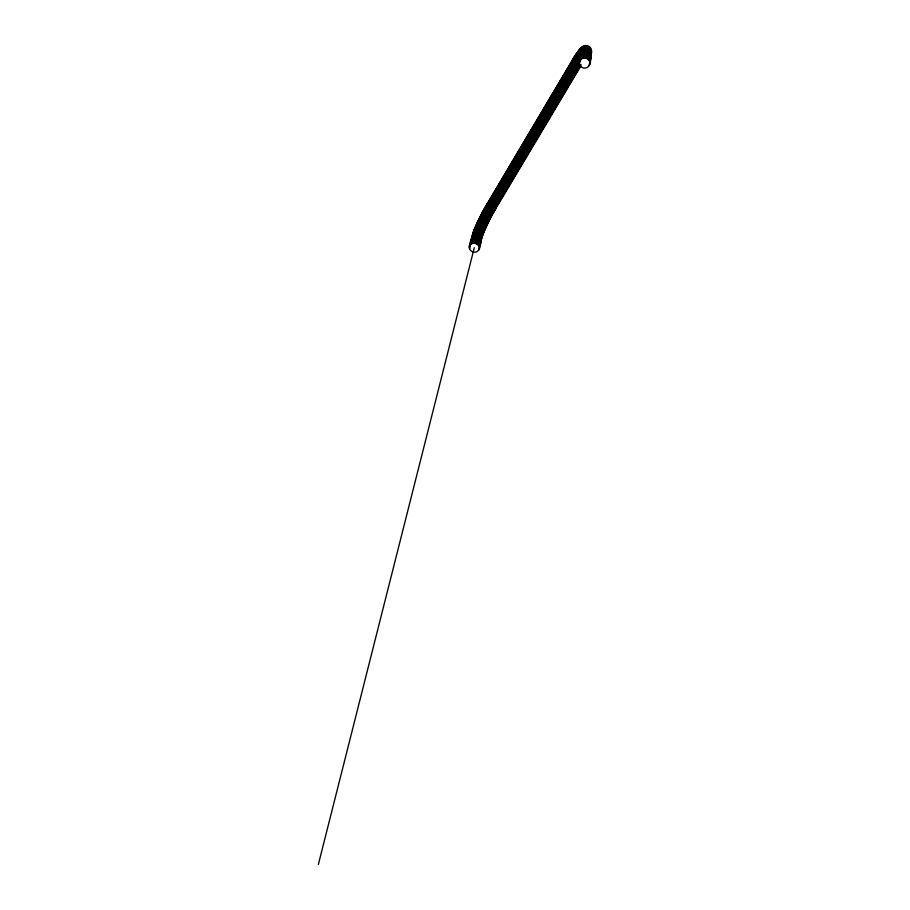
<?xml version="1.0" encoding="UTF-8"?>
<svg xmlns="http://www.w3.org/2000/svg" width="910" height="910" viewBox="0 0 910 910"><rect width="100%" height="100%" fill="white"/><g stroke="black" fill="none" stroke-linecap="round" stroke-linejoin="round"><path stroke-width="1.36" d="M580.591 66.328L494.335 211.029A24.706 2.889 -62.2 0 0 482.38 236.293C480.093 241.23 481.686 253.503 473.189 252.138C465.067 249.26 472.188 239.114 472.768 233.677A27.334 3.049 -62.2 0 1 486.031 205.774L487.669 202.953M479.195 248.999C480.594 243.266 470.891 240.786 469.389 246.508M590.965 52.063A25.298 3.037 -61.5 0 1 591.466 52.791C590.772 57.899 591.511 69.467 583.208 67.954C575.541 65.361 581.342 55.51 581.228 50.278A22.557 2.582 -61.6 0 0 572.993 59.605M589.76 64.348L591.648 51.438A26.583 3.174 -61.6 0 0 591.113 50.676M589.93 63.029L591.455 50.084A27.698 3.299 -61.6 0 0 590.294 49.527M589.225 65.577L590.67 56.272M589.737 61.698L589.191 60.458L590.92 48.833A28.54 3.378 -61.6 0 0 590.362 48.025M589.191 60.458L588.326 59.4L590.078 47.764A29.074 3.424 -61.6 0 0 589.509 46.945M588.326 59.4L587.2 58.581L588.975 46.956A29.268 3.424 -61.6 0 0 587.769 46.376M587.2 58.581L585.904 58.069L587.701 46.456A29.086 3.39 -61.6 0 0 586.495 45.887M579.351 61.675L581.831 58.57L584.504 57.887L586.324 46.308A28.551 3.31 -61.6 0 0 585.153 45.75M583.117 58.058L584.959 46.501A27.709 3.185 -61.6 0 0 582.013 47.661M581.831 58.57L583.685 47.058A26.606 3.049 -61.6 0 0 578.453 51.244M580.716 59.389L582.582 47.911A25.321 2.901 -61.6 0 0 573.334 58.399L487.407 203.362A26.026 2.901 -62.2 0 0 472.722 234.28L469.276 247.679M579.192 63.006L581.058 51.631A21.26 2.434 -61.6 0 0 573.289 60.413L486.315 207.161A23.501 2.628 -62.2 0 0 474.895 231.197L471.608 243.755M579.875 60.447L581.672 49.879A23.933 2.741 -61.6 0 0 571.537 61.368M579.386 64.326L580.057 60.367M580.5 57.728L580.955 55.078M479.092 246.633L482.254 234.086A22.443 2.605 -62.2 0 1 493.129 211.12L580.296 64.815M478.728 250.091L482.482 235.201A23.489 2.741 -62.2 0 1 493.857 211.165L496.087 207.412M478.546 245.518L481.697 233.04A21.647 2.502 -62.2 0 1 492.196 210.881L579.26 64.667M476.635 243.823L479.809 231.402A20.976 2.4 -62.2 0 1 489.989 209.926L576.906 63.734A18.587 2.173 -61.6 0 1 580.068 58.968M477.704 244.562L480.867 232.118A21.135 2.434 -62.2 0 1 491.127 210.483L578.1 64.303A18.769 2.207 -61.6 0 1 580.307 60.902M318.352 864.5L474.292 247.748M475.407 243.357L478.592 230.924A21.146 2.4 -62.2 0 1 488.863 209.277L575.746 63.017A18.769 2.184 -61.6 0 1 581.331 55.328M474.099 243.175L477.318 230.731A21.647 2.446 -62.2 0 1 487.828 208.572L574.722 62.176A19.303 2.229 -61.6 0 1 581.012 53.826M472.802 243.323L476.055 230.821A22.454 2.525 -62.2 0 1 486.964 207.844L573.88 61.288A20.156 2.321 -61.6 0 1 581.149 52.541M470.607 244.471L473.917 231.822A24.718 2.764 -62.2 0 1 485.929 206.559L572.345 60.742M469.503 248.862L470.14 246.371M472.165 236.498L472.677 234.78A28.551 3.196 -62.2 0 1 475.452 227.602M487.453 203.942L573.948 58.081A26.606 3.049 -61.6 0 1 577.042 53.269M495.336 208.64L580.534 65.747M579.784 66.965L581.149 64.724M584.504 57.887L585.904 58.069M475.862 226.658A28.551 3.196 -62.2 0 1 479.161 219.549M479.684 218.48A28.551 3.196 -62.2 0 1 480.764 216.33M481.322 215.238A28.551 3.196 -62.2 0 1 486.52 205.637M481.959 237.294A26.003 3.049 -62.2 0 1 496.121 207.992M481.913 236.122A27.311 3.196 -62.2 0 1 482.8 233.813M483.847 231.265A27.311 3.196 -62.2 0 1 485.951 226.556M486.418 225.566A27.311 3.196 -62.2 0 1 487.897 222.529M488.408 221.494A27.311 3.196 -62.2 0 1 490.536 217.342M491.082 216.307A27.311 3.196 -62.2 0 1 494.437 210.233M579.499 50.88A27.709 3.185 -61.6 0 1 580.83 49.094"/></g></svg>
